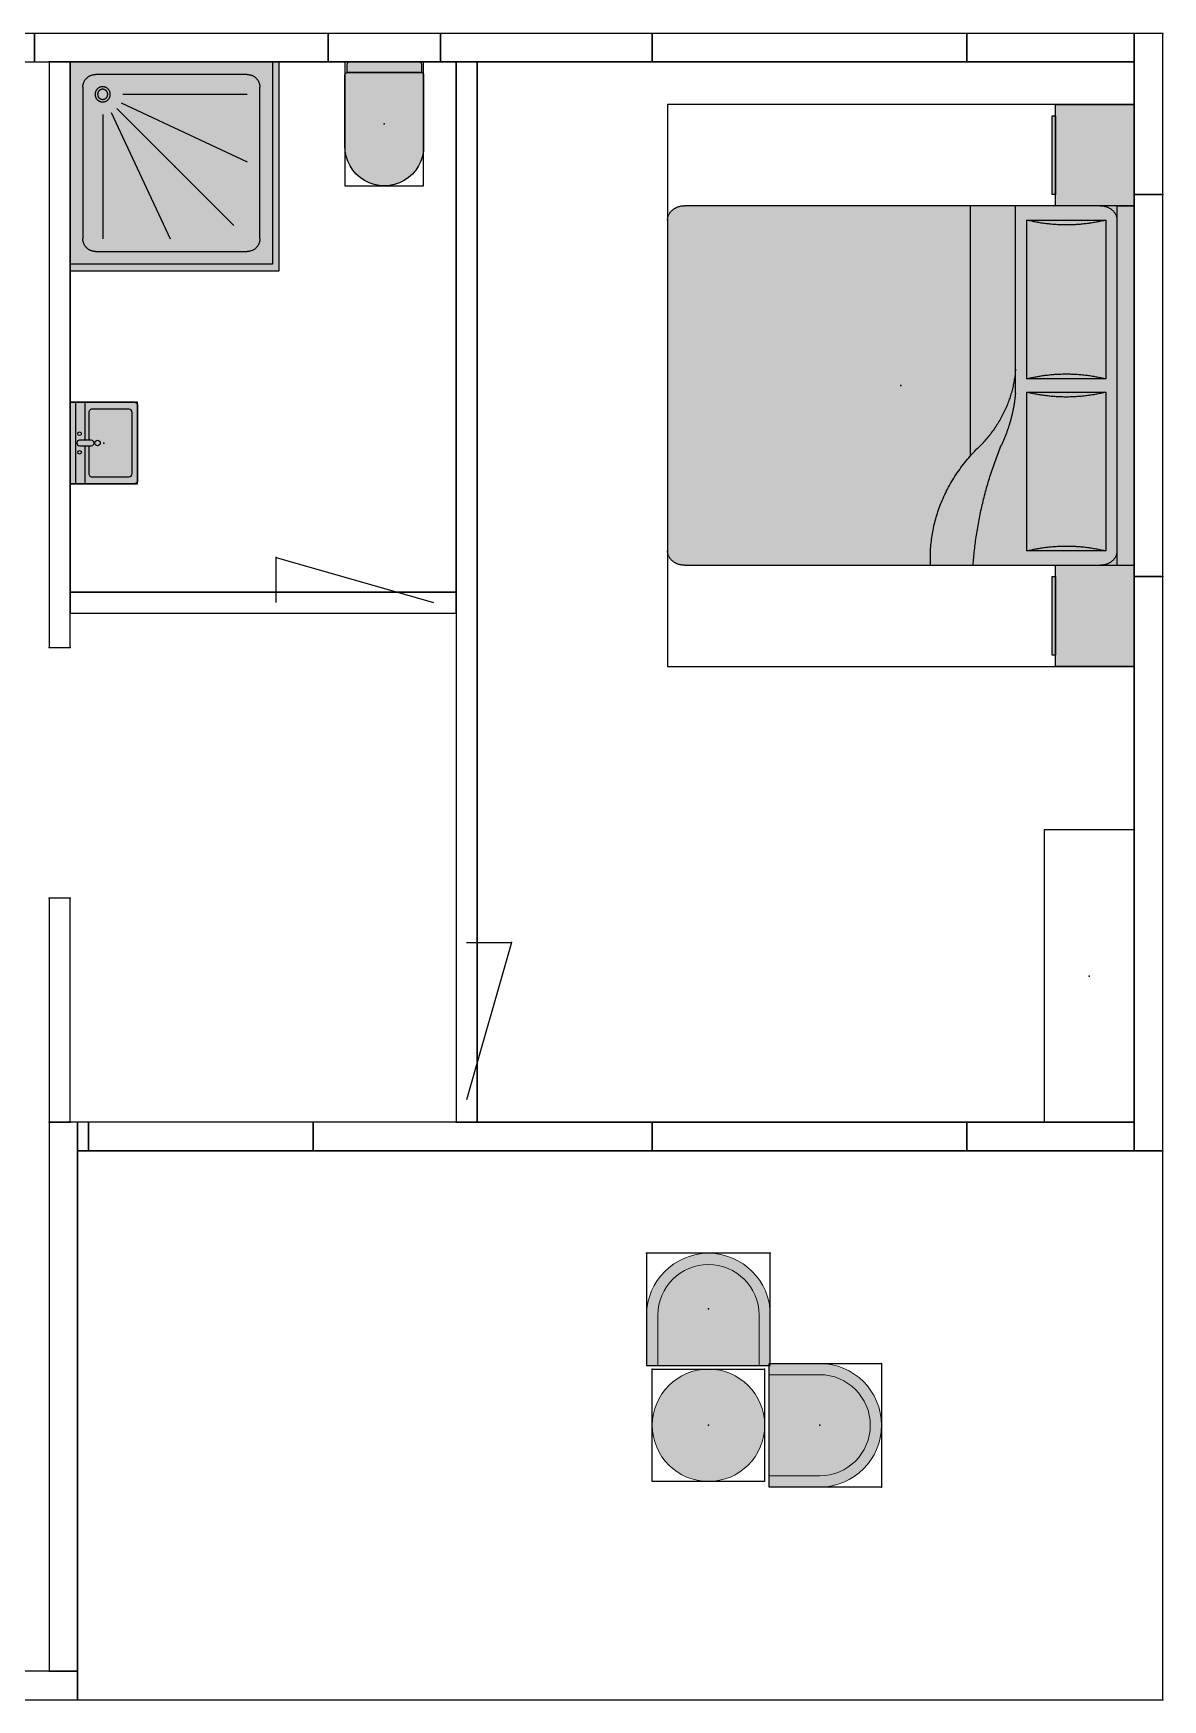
# Model space of a CAD drawing. Header units: millimetres. Extents: x 0 to 11390, y 0 to 7415.
# Drawn here: x 6365 to 11390, y 0 to 7415 of the extents above; entities that cross this region are included whole.
import ezdxf

# ---------------------------------------------------------------- set-up
doc = ezdxf.new("R2010")
doc.units = ezdxf.units.MM
for name, color, linetype, true_color in [('Doors', 96, 'Continuous', 0x007f00), ('Furniture', 37, 'Continuous', 0x75664f), ('FurnitureRefRec', 254, 'Continuous', 0xd5d5d5), ('PT Top Left Furniture', 211, 'Continuous', 0xff7fff), ('PT Top Right', 96, 'Continuous', 0x007f00), ('PT Top Right Furniture', 200, 'Continuous', 0xbf3fff), ('Walls', 1, 'Continuous', 0xff0000)]:
    doc.layers.add(name, color=color, linetype=linetype, true_color=true_color)
for name, color, linetype in [('Rooms$Bath Room', 7, 'Continuous'), ('Rooms$Bed Room', 7, 'Continuous'), ('Rooms$Living Room', 7, 'Continuous'), ('Rooms$Terrace', 7, 'Continuous'), ('Windows', 7, 'Continuous')]:
    doc.layers.add(name, color=color, linetype=linetype)

# ---------------------------------------------------------------- blocks, each defined once
blk = doc.blocks.new('Chair')
at = {"layer": 'Furniture', "true_color": 0xffffff}
blk.add_hatch(color=7, dxfattribs=at).paths.add_polyline_path([(500, 0), (500, 225), (499.8, 234.5), (499.3, 244), (498.5, 253.4), (497.4, 262.9), (495.9, 272.2), (494.1, 281.6), (492, 290.8), (489.6, 300), (486.8, 309.1), (483.8, 318.1), (480.4, 326.9), (476.7, 335.7), (472.8, 344.3), (468.5, 352.8), (463.9, 361.1), (459.1, 369.3), (454, 377.3), (448.6, 385.1), (442.9, 392.7), (437, 400.1), (430.8, 407.4), (424.4, 414.4), (417.8, 421.1), (410.9, 427.7), (403.8, 434), (396.5, 440), (388.9, 445.8), (381.2, 451.3), (373.3, 456.6), (365.2, 461.6), (357, 466.3), (348.6, 470.7), (340, 474.8), (331.3, 478.6), (322.5, 482.1), (313.6, 485.3), (304.5, 488.2), (295.4, 490.8), (286.2, 493.1), (276.9, 495.1), (267.6, 496.7), (258.1, 498), (248.7, 499), (239.2, 499.6), (229.7, 500), (220.3, 500), (210.8, 499.6), (201.3, 499), (191.9, 498), (182.4, 496.7), (173.1, 495.1), (163.8, 493.1), (154.6, 490.8), (145.5, 488.2), (136.4, 485.3), (127.5, 482.1), (118.7, 478.6), (110, 474.8), (101.4, 470.7), (93, 466.3), (84.8, 461.6), (76.7, 456.6), (68.8, 451.3), (61.1, 445.8), (53.5, 440), (46.2, 434), (39.1, 427.7), (32.2, 421.1), (25.6, 414.4), (19.2, 407.4), (13, 400.1), (7.1, 392.7), (1.4, 385.1), (-4, 377.3), (-9.1, 369.3), (-13.9, 361.1), (-18.5, 352.8), (-22.8, 344.3), (-26.7, 335.7), (-30.4, 326.9), (-33.8, 318.1), (-36.8, 309.1), (-39.6, 300), (-42, 290.8), (-44.1, 281.6), (-45.9, 272.2), (-47.4, 262.9), (-48.5, 253.4), (-49.3, 244), (-49.8, 234.5), (-50, 225), (-50, 0)], flags=0)
at = {"layer": 'Furniture', "linetype": 'Continuous', "lineweight": 13}
for p, q in [((0, 225), (0, 0)), ((450, 0), (450, 225)), ((0, 0), (450, 0))]:
    blk.add_line(p, q, dxfattribs=at)
for points in [[(-50, 225), (-50, 0)], [(500, 0), (500, 225)]]:
    blk.add_lwpolyline(points, dxfattribs=at)
for radius in [275, 225]:
    blk.add_arc((225, 225), radius, 0, 180, dxfattribs=at)
at = {"layer": 'FurnitureRefRec'}
blk.add_lwpolyline([(500, 500), (-50, 500), (-50, 0), (500, 0)], close=True, dxfattribs=at)
at = {"layer": 'PT Top Left Furniture'}
blk.add_point((-50, 500), dxfattribs=at)
at = {"layer": 'PT Top Right Furniture'}
blk.add_point((500, 500), dxfattribs=at)
blk = doc.blocks.new('Coffee Table')
at = {"layer": 'Furniture', "true_color": 0xffffff}
blk.add_hatch(color=7, dxfattribs=at).paths.add_polyline_path([(0, 250), (-8.6, 249.9), (-17.2, 249.4), (-25.8, 248.7), (-34.4, 247.6), (-42.9, 246.3), (-51.4, 244.7), (-59.8, 242.7), (-68.2, 240.5), (-76.4, 238), (-84.6, 235.2), (-92.7, 232.2), (-100.6, 228.9), (-108.5, 225.2), (-116.2, 221.4), (-123.8, 217.2), (-131.2, 212.8), (-138.4, 208.2), (-145.5, 203.3), (-152.5, 198.1), (-159.2, 192.7), (-165.8, 187.1), (-172.1, 181.3), (-178.3, 175.2), (-184.2, 169), (-190, 162.5), (-195.5, 155.9), (-200.7, 149), (-205.7, 142), (-210.5, 134.8), (-215.1, 127.5), (-219.3, 120), (-223.3, 112.3), (-227.1, 104.6), (-230.6, 96.7), (-233.8, 88.7), (-236.7, 80.5), (-239.3, 72.3), (-241.7, 64), (-243.7, 55.6), (-245.5, 47.2), (-247, 38.7), (-248.2, 30.1), (-249.1, 21.6), (-249.7, 12.9), (-250, 4.3), (-250, -4.3), (-249.7, -12.9), (-249.1, -21.6), (-248.2, -30.1), (-247, -38.7), (-245.5, -47.2), (-243.7, -55.6), (-241.7, -64), (-239.3, -72.3), (-236.7, -80.5), (-233.8, -88.7), (-230.6, -96.7), (-227.1, -104.6), (-223.3, -112.3), (-219.3, -120), (-215.1, -127.5), (-210.5, -134.8), (-205.7, -142), (-200.7, -149), (-195.5, -155.9), (-190, -162.5), (-184.2, -169), (-178.3, -175.2), (-172.1, -181.3), (-165.8, -187.1), (-159.2, -192.7), (-152.5, -198.1), (-145.5, -203.3), (-138.4, -208.2), (-131.2, -212.8), (-123.8, -217.2), (-116.2, -221.4), (-108.5, -225.2), (-100.6, -228.9), (-92.7, -232.2), (-84.6, -235.2), (-76.4, -238), (-68.2, -240.5), (-59.8, -242.7), (-51.4, -244.7), (-42.9, -246.3), (-34.4, -247.6), (-25.8, -248.7), (-17.2, -249.4), (-8.6, -249.9), (0, -250), (8.6, -249.9), (17.2, -249.4), (25.8, -248.7), (34.4, -247.6), (42.9, -246.3), (51.4, -244.7), (59.8, -242.7), (68.2, -240.5), (76.4, -238), (84.6, -235.2), (92.7, -232.2), (100.6, -228.9), (108.5, -225.2), (116.2, -221.4), (123.8, -217.2), (131.2, -212.8), (138.4, -208.2), (145.5, -203.3), (152.5, -198.1), (159.2, -192.7), (165.8, -187.1), (172.1, -181.3), (178.3, -175.2), (184.2, -169), (190, -162.5), (195.5, -155.9), (200.7, -149), (205.7, -142), (210.5, -134.8), (215.1, -127.5), (219.3, -120), (223.3, -112.3), (227.1, -104.6), (230.6, -96.7), (233.8, -88.7), (236.7, -80.5), (239.3, -72.3), (241.7, -64), (243.7, -55.6), (245.5, -47.2), (247, -38.7), (248.2, -30.1), (249.1, -21.6), (249.7, -12.9), (250, -4.3), (250, 4.3), (249.7, 12.9), (249.1, 21.6), (248.2, 30.1), (247, 38.7), (245.5, 47.2), (243.7, 55.6), (241.7, 64), (239.3, 72.3), (236.7, 80.5), (233.8, 88.7), (230.6, 96.7), (227.1, 104.6), (223.3, 112.3), (219.3, 120), (215.1, 127.5), (210.5, 134.8), (205.7, 142), (200.7, 149), (195.5, 155.9), (190, 162.5), (184.2, 169), (178.3, 175.2), (172.1, 181.3), (165.8, 187.1), (159.2, 192.7), (152.5, 198.1), (145.5, 203.3), (138.4, 208.2), (131.2, 212.8), (123.8, 217.2), (116.2, 221.4), (108.5, 225.2), (100.6, 228.9), (92.7, 232.2), (84.6, 235.2), (76.4, 238), (68.2, 240.5), (59.8, 242.7), (51.4, 244.7), (42.9, 246.3), (34.4, 247.6), (25.8, 248.7), (17.2, 249.4), (8.6, 249.9)], flags=0)
at = {"layer": 'Furniture', "linetype": 'Continuous', "lineweight": 13}
for start, end in [(90, 270), (270, 90)]:
    blk.add_arc((0, 0), 250, start, end, dxfattribs=at)
at = {"layer": 'FurnitureRefRec'}
blk.add_lwpolyline([(250, -250), (-250, -250), (-250, 250), (250, 250)], close=True, dxfattribs=at)
at = {"layer": 'PT Top Left Furniture'}
blk.add_point((-250, 250), dxfattribs=at)
at = {"layer": 'PT Top Right Furniture'}
blk.add_point((250, 250), dxfattribs=at)
blk = doc.blocks.new('Bedopstelling Groot')
at = {"layer": 'Furniture', "true_color": 0xffffff}
for points in [[(-800, 1038.1), (-800, 688.1), (-1250, 688.1), (-1250, 1038.1)], [(-800, -962.8), (-800, -964.5), (-799.9, -966.2), (-799.9, -967.9), (-799.7, -969.6), (-799.6, -971.3), (-799.4, -973), (-799.2, -974.8), (-798.9, -976.5), (-798.6, -978.2), (-798.3, -980), (-797.9, -981.8), (-797.5, -983.5), (-797.1, -985.3), (-796.6, -987), (-796.1, -988.8), (-795.5, -990.5), (-794.9, -992.2), (-794.2, -994), (-793.6, -995.7), (-792.8, -997.4), (-792.1, -999.1), (-791.3, -1000.7), (-790.4, -1002.4), (-789.5, -1004), (-788.6, -1005.6), (-787.7, -1007.2), (-786.7, -1008.7), (-785.6, -1010.3), (-784.6, -1011.8), (-783.5, -1013.2), (-782.4, -1014.6), (-781.2, -1016), (-780, -1017.4), (-778.8, -1018.7), (-777.6, -1020), (-776.3, -1021.3), (-775, -1022.5), (-773.7, -1023.6), (-772.3, -1024.7), (-770.9, -1025.8), (-769.6, -1026.9), (-768.2, -1027.8), (-766.7, -1028.8), (-765.3, -1029.7), (-763.9, -1030.5), (-762.4, -1031.3), (-760.9, -1032.1), (-759.5, -1032.8), (-758, -1033.5), (-756.5, -1034.1), (-755, -1034.7), (-753.5, -1035.2), (-752, -1035.7), (-750.5, -1036.1), (-749, -1036.5), (-747.5, -1036.8), (-746, -1037.1), (-744.5, -1037.4), (-743.1, -1037.6), (-741.6, -1037.8), (-740.1, -1037.9), (-738.7, -1038), (-737.3, -1038.1), (-735.8, -1038.1), (735.8, -1038.1), (737.3, -1038.1), (738.7, -1038), (740.1, -1037.9), (741.6, -1037.8), (743.1, -1037.6), (744.5, -1037.4), (746, -1037.1), (747.5, -1036.8), (749, -1036.5), (750.5, -1036.1), (752, -1035.7), (753.5, -1035.2), (755, -1034.7), (756.5, -1034.1), (758, -1033.5), (759.5, -1032.8), (760.9, -1032.1), (762.4, -1031.3), (763.9, -1030.5), (765.3, -1029.7), (766.7, -1028.8), (768.2, -1027.8), (769.6, -1026.9), (770.9, -1025.8), (772.3, -1024.7), (773.7, -1023.6), (775, -1022.5), (776.3, -1021.3), (777.6, -1020), (778.8, -1018.7), (780, -1017.4), (781.2, -1016), (782.4, -1014.6), (783.5, -1013.2), (784.6, -1011.8), (785.6, -1010.3), (786.7, -1008.7), (787.7, -1007.2), (788.6, -1005.6), (789.5, -1004), (790.4, -1002.4), (791.3, -1000.7), (792.1, -999.1), (792.8, -997.4), (793.6, -995.7), (794.2, -994), (794.9, -992.2), (795.5, -990.5), (796.1, -988.8), (796.6, -987), (797.1, -985.3), (797.5, -983.5), (797.9, -981.8), (798.3, -980), (798.6, -978.2), (798.9, -976.5), (799.2, -974.8), (799.4, -973), (799.6, -971.3), (799.7, -969.6), (799.9, -967.9), (799.9, -966.2), (800, -964.5), (800, -962.8), (800, 1038.1), (-800, 1038.1), (-800, 961.9)], [(1250, 1038.1), (1250, 688.1), (800, 688.1), (800, 1038.1)], [(-850, 688.1), (-850, 673.1), (-1200, 673.1), (-1200, 688.1)], [(1200, 688.1), (1200, 673.1), (850, 673.1), (850, 688.1)]]:
    blk.add_hatch(color=7, dxfattribs=at).paths.add_polyline_path(points, flags=0)
at = {"layer": 'Furniture', "color": 37, "true_color": 0x766750}
for p, q in [((-800, 961.9), (-800, 1038.1)), ((800, 1038.1), (-800, 1038.1)), ((800, 961.9), (800, 1038.1)), ((800, 961.9), (-800, 961.9)), ((-735.8, 911.7), (-30, 911.7)), ((-735.8, 560.3), (-735.8, 911.7)), ((-30, 911.7), (-30, 560.3)), ((30, 911.7), (735.8, 911.7)), ((30, 560.3), (30, 911.7)), ((735.8, 911.7), (735.8, 560.3)), ((-800, 886.6), (-800, -962.8)), ((800, -962.8), (800, 886.6)), ((-30, 560.3), (-735.8, 560.3)), ((735.8, 560.3), (30, 560.3)), ((34.2, 510.1), (-800, 510.1)), ((308, 309.3), (-800, 309.3)), ((-735.8, -1038.1), (735.8, -1038.1))]:
    blk.add_line(p, q, dxfattribs=at)
for points in [[(-800, 1038.1), (-800, 688.1), (-1250, 688.1), (-1250, 1038.1)], [(1250, 1038.1), (1250, 688.1), (800, 688.1), (800, 1038.1)], [(-850, 688.1), (-850, 673.1), (-1200, 673.1), (-1200, 688.1)], [(1200, 688.1), (1200, 673.1), (850, 673.1), (850, 688.1)]]:
    blk.add_lwpolyline(points, close=True, dxfattribs=at)
for points, weights in [([(-800, 886.6), (-800, 961.9), (-735.8, 961.9)], [1, 0.707106781186, 1]), ([(-735.8, 911.7), (-692.2, 736), (-735.8, 560.3)], [1, 0.959999998575, 1]), ([(-30, 560.3), (-73.6, 736), (-30, 911.7)], [1, 0.959999998575, 1]), ([(30, 911.7), (73.6, 736), (30, 560.3)], [1, 0.959999998575, 1]), ([(735.8, 560.3), (692.2, 736), (735.8, 911.7)], [1, 0.959999998575, 1]), ([(735.8, 961.9), (800, 961.9), (800, 886.6)], [1, 0.707106781186, 1]), ([(-72.8, 510.1), (133.4, 496.7), (286.7, 334.4)], [1, 0.942933891278, 1]), ([(34.2, 510.1), (153.8, 499.5), (265.3, 447.3)], [1, 0.988393644073, 1]), ([(800, 321.8), (525.2, 340.8), (265.3, 447.3)], [1, 0.990404896115, 1]), ([(800, 132.1), (510.3, 117.7), (286.7, 334.4)], [1, 0.933646644704, 1]), ([(-735.8, -1038.1), (-800, -1038.1), (-800, -962.8)], [1, 0.707106781186, 1]), ([(800, -962.8), (800, -1038.1), (735.8, -1038.1)], [1, 0.707106781187, 1])]:
    blk.add_rational_spline(points, weights, degree=2, dxfattribs=at)
at = {"layer": 'FurnitureRefRec'}
blk.add_lwpolyline([(-1250, -1038.1), (1250, -1038.1), (1250, 1038.1), (-1250, 1038.1)], close=True, dxfattribs=at)
at = {"layer": 'PT Top Left Furniture'}
blk.add_point((-1250, 1038.1), dxfattribs=at)
at = {"layer": 'PT Top Right Furniture'}
blk.add_point((1250, 1038.1), dxfattribs=at)
blk = doc.blocks.new('Toilet')
at = {"layer": 'Furniture', "true_color": 0xffffff}
for points in [[(227.8, 165), (227.8, -165), (227.8, -165.3), (227.8, -165.7), (227.8, -166), (227.7, -166.4), (227.7, -166.7), (227.6, -167), (227.5, -167.4), (227.4, -167.7), (227.3, -168), (227.2, -168.3), (227.1, -168.7), (227, -169), (226.8, -169.3), (226.7, -169.6), (226.5, -169.9), (226.4, -170.2), (226.2, -170.5), (226, -170.8), (225.8, -171), (225.6, -171.3), (225.3, -171.6), (225.1, -171.8), (224.9, -172.1), (224.6, -172.3), (224.4, -172.5), (224.1, -172.8), (223.9, -173), (223.6, -173.2), (223.3, -173.4), (223, -173.5), (222.7, -173.7), (222.4, -173.9), (222.1, -174), (221.8, -174.2), (221.5, -174.3), (221.2, -174.4), (220.8, -174.5), (220.5, -174.6), (220.2, -174.7), (219.8, -174.8), (219.5, -174.9), (219.2, -174.9), (218.8, -174.9), (218.5, -175), (218.1, -175), (217.8, -175), (-98.2, -175), (-104.3, -175), (-110.4, -174.8), (-116.5, -174.3), (-122.6, -173.7), (-128.6, -172.8), (-134.6, -171.7), (-140.6, -170.4), (-146.5, -169), (-152.3, -167.3), (-158.1, -165.4), (-163.9, -163.3), (-169.5, -161), (-175.1, -158.5), (-180.5, -155.8), (-185.9, -152.9), (-191.2, -149.9), (-196.4, -146.6), (-201.4, -143.2), (-206.3, -139.6), (-211.1, -135.8), (-215.8, -131.9), (-220.3, -127.8), (-224.7, -123.6), (-228.9, -119.2), (-233, -114.7), (-236.9, -110), (-240.7, -105.2), (-244.3, -100.2), (-247.7, -95.2), (-250.9, -90), (-253.9, -84.7), (-256.8, -79.3), (-259.5, -73.8), (-261.9, -68.3), (-264.2, -62.6), (-266.3, -56.9), (-268.2, -51.1), (-269.9, -45.2), (-271.3, -39.3), (-272.6, -33.3), (-273.7, -27.3), (-274.5, -21.3), (-275.1, -15.2), (-275.6, -9.1), (-275.8, -3), (-275.8, 3), (-275.6, 9.1), (-275.1, 15.2), (-274.5, 21.3), (-273.7, 27.3), (-272.6, 33.3), (-271.3, 39.3), (-269.9, 45.2), (-268.2, 51.1), (-266.3, 56.9), (-264.2, 62.6), (-261.9, 68.3), (-259.5, 73.8), (-256.8, 79.3), (-253.9, 84.7), (-250.9, 90), (-247.7, 95.2), (-244.3, 100.2), (-240.7, 105.2), (-236.9, 110), (-233, 114.7), (-228.9, 119.2), (-224.7, 123.6), (-220.3, 127.8), (-215.8, 131.9), (-211.1, 135.8), (-206.3, 139.6), (-201.4, 143.2), (-196.4, 146.6), (-191.2, 149.9), (-185.9, 152.9), (-180.5, 155.8), (-175.1, 158.5), (-169.5, 161), (-163.9, 163.3), (-158.1, 165.4), (-152.3, 167.3), (-146.5, 169), (-140.6, 170.4), (-134.6, 171.7), (-128.6, 172.8), (-122.6, 173.7), (-116.5, 174.3), (-110.4, 174.8), (-104.3, 175), (-98.2, 175), (217.8, 175), (218.1, 175), (218.5, 175), (218.8, 174.9), (219.2, 174.9), (219.5, 174.9), (219.8, 174.8), (220.2, 174.7), (220.5, 174.6), (220.8, 174.5), (221.2, 174.4), (221.5, 174.3), (221.8, 174.2), (222.1, 174), (222.4, 173.9), (222.7, 173.7), (223, 173.5), (223.3, 173.4), (223.6, 173.2), (223.9, 173), (224.1, 172.8), (224.4, 172.5), (224.6, 172.3), (224.9, 172.1), (225.1, 171.8), (225.3, 171.6), (225.6, 171.3), (225.8, 171), (226, 170.8), (226.2, 170.5), (226.4, 170.2), (226.5, 169.9), (226.7, 169.6), (226.8, 169.3), (227, 169), (227.1, 168.7), (227.2, 168.3), (227.3, 168), (227.4, 167.7), (227.5, 167.4), (227.6, 167), (227.7, 166.7), (227.7, 166.4), (227.8, 166), (227.8, 165.7), (227.8, 165.3)], [(227.8, 165), (265.8, 165), (266.1, 165), (266.5, 165), (266.8, 164.9), (267.2, 164.9), (267.5, 164.9), (267.8, 164.8), (268.2, 164.7), (268.5, 164.6), (268.8, 164.5), (269.2, 164.4), (269.5, 164.3), (269.8, 164.2), (270.1, 164), (270.4, 163.9), (270.7, 163.7), (271, 163.5), (271.3, 163.4), (271.6, 163.2), (271.9, 163), (272.1, 162.8), (272.4, 162.5), (272.6, 162.3), (272.9, 162.1), (273.1, 161.8), (273.3, 161.6), (273.6, 161.3), (273.8, 161), (274, 160.8), (274.2, 160.5), (274.4, 160.2), (274.5, 159.9), (274.7, 159.6), (274.8, 159.3), (275, 159), (275.1, 158.7), (275.2, 158.3), (275.3, 158), (275.4, 157.7), (275.5, 157.4), (275.6, 157), (275.7, 156.7), (275.7, 156.4), (275.8, 156), (275.8, 155.7), (275.8, 155.3), (275.8, 155), (275.8, -155), (275.8, -155.3), (275.8, -155.7), (275.8, -156), (275.7, -156.4), (275.7, -156.7), (275.6, -157), (275.5, -157.4), (275.4, -157.7), (275.3, -158), (275.2, -158.3), (275.1, -158.7), (275, -159), (274.8, -159.3), (274.7, -159.6), (274.5, -159.9), (274.4, -160.2), (274.2, -160.5), (274, -160.8), (273.8, -161), (273.6, -161.3), (273.3, -161.6), (273.1, -161.8), (272.9, -162.1), (272.6, -162.3), (272.4, -162.5), (272.1, -162.8), (271.9, -163), (271.6, -163.2), (271.3, -163.4), (271, -163.5), (270.7, -163.7), (270.4, -163.9), (270.1, -164), (269.8, -164.2), (269.5, -164.3), (269.2, -164.4), (268.8, -164.5), (268.5, -164.6), (268.2, -164.7), (267.8, -164.8), (267.5, -164.9), (267.2, -164.9), (266.8, -164.9), (266.5, -165), (266.1, -165), (265.8, -165), (227.8, -165)]]:
    blk.add_hatch(color=7, dxfattribs=at).paths.add_polyline_path(points, flags=0)
at = {"layer": 'Furniture', "color": 37, "true_color": 0x766750}
for p, q in [((-98.2, 175), (217.8, 175)), ((227.8, 165), (265.8, 165)), ((227.8, -165), (227.8, 165)), ((227.8, 165), (227.8, -165)), ((275.8, 155), (275.8, -155)), ((217.8, -175), (-98.2, -175)), ((265.8, -165), (227.8, -165))]:
    blk.add_line(p, q, dxfattribs=at)
at = {"layer": 'Furniture', "color": 37, "true_color": 0x766750, "extrusion": (0, 0, -1)}
for centre, radius, start, end in [((100.8, 0), 175, 269.15835, 90.84165), ((-217.8, 165), 10, 90, 180), ((-265.8, 155), 10, 90, 180), ((-217.8, -165), 10, 180, 270), ((-265.8, -155), 10, 180, 270)]:
    blk.add_arc(centre, radius, start, end, dxfattribs=at)
at = {"layer": 'FurnitureRefRec'}
blk.add_lwpolyline([(-275.8, -175), (275.8, -175), (275.8, 175), (-275.8, 175)], close=True, dxfattribs=at)
at = {"layer": 'PT Top Left Furniture'}
blk.add_point((275.8, 175), dxfattribs=at)
at = {"layer": 'PT Top Right Furniture'}
blk.add_point((275.8, -175), dxfattribs=at)
blk = doc.blocks.new('Wastafel')
at = {"layer": 'Furniture', "true_color": 0xffffff}
blk.add_hatch(color=7, dxfattribs=at).paths.add_polyline_path([(134.7, 182.3), (135.3, 182.2), (135.8, 182.1), (136.4, 182.1), (136.9, 182), (137.5, 181.8), (138, 181.7), (138.5, 181.5), (139.1, 181.4), (139.6, 181.2), (140.1, 180.9), (140.6, 180.7), (141.1, 180.5), (141.6, 180.2), (142.1, 179.9), (142.5, 179.6), (143, 179.3), (143.4, 179), (143.9, 178.7), (144.3, 178.3), (144.7, 177.9), (145.1, 177.5), (145.5, 177.1), (145.9, 176.7), (146.2, 176.3), (146.6, 175.9), (146.9, 175.4), (147.2, 175), (147.5, 174.5), (147.8, 174), (148, 173.5), (148.3, 173), (148.5, 172.5), (148.7, 172), (148.9, 171.5), (149.1, 171), (149.2, 170.5), (149.4, 169.9), (149.5, 169.4), (149.6, 168.8), (149.7, 168.3), (149.8, 167.7), (149.8, 167.2), (149.8, 166.6), (149.8, 166.1), (149.8, -166.1), (149.8, -166.6), (149.8, -167.2), (149.8, -167.7), (149.7, -168.3), (149.6, -168.8), (149.5, -169.4), (149.4, -169.9), (149.2, -170.5), (149.1, -171), (148.9, -171.5), (148.7, -172), (148.5, -172.5), (148.3, -173), (148, -173.5), (147.8, -174), (147.5, -174.5), (147.2, -175), (146.9, -175.4), (146.6, -175.9), (146.2, -176.3), (145.9, -176.7), (145.5, -177.1), (145.1, -177.5), (144.7, -177.9), (144.3, -178.3), (143.9, -178.7), (143.4, -179), (143, -179.3), (142.5, -179.6), (142.1, -179.9), (141.6, -180.2), (141.1, -180.5), (140.6, -180.7), (140.1, -180.9), (139.6, -181.2), (139.1, -181.4), (138.5, -181.5), (138, -181.7), (137.5, -181.8), (136.9, -182), (136.4, -182.1), (135.8, -182.1), (135.3, -182.2), (134.7, -182.3), (-149.9, -182.3), (-149.9, 182.3)], flags=0)
at = {"layer": 'Furniture', "color": 37, "true_color": 0x766750}
for p, q in [((-67.2, 135), (-67.2, 12.1)), ((-56.2, 12.1), (-108.5, 12.1)), ((-108.5, -12.2), (-56.2, -12.2)), ((-67.2, -12.2), (-67.2, -135))]:
    blk.add_line(p, q, dxfattribs=at)
for points in [[(134.7, -182.3), (-149.9, -182.3), (-149.9, 182.3), (134.7, 182.3)], [(-125.5, -182.3), (-125.5, 182.3)], [(-83.4, 12.1), (-83.4, 182.3)], [(110.4, 151.1), (-49.9, 151.1)], [(149.8, 166.1), (149.8, -166.1)], [(125.5, -135), (125.5, 135)], [(-83.4, -182.3), (-83.4, -12.2)], [(-49.9, -151.1), (110.4, -151.1)]]:
    blk.add_lwpolyline(points, dxfattribs=at)
for centre, radius in [((-108.5, 41.3), 8.1), ((-28.3, 0), 12.2), ((-108.5, -41.3), 8.1)]:
    blk.add_circle(centre, radius, dxfattribs=at)
for centre, radius, start, end in [((-51, 135), 16.2, 86.13454, 180), ((109.3, 135), 16.2, 0, 86.13454), ((-108.5, 0), 12.2, 90.00094, 269.99906), ((-56.2, 0), 12.2, 270, 90), ((-51, -135), 16.2, 180, 273.86546), ((109.3, -135), 16.2, 273.86546, 0)]:
    blk.add_arc(centre, radius, start, end, dxfattribs=at)
at = {"layer": 'Furniture', "color": 37, "true_color": 0x766750, "extrusion": (0, 0, -1)}
for centre, start, end in [((-133.7, 166.1), 93.86546, 180), ((-133.7, -166.1), 180, 266.13454)]:
    blk.add_arc(centre, 16.2, start, end, dxfattribs=at)
at = {"layer": 'FurnitureRefRec'}
blk.add_lwpolyline([(-149.9, -182.3), (149.8, -182.3), (149.8, 182.3), (-149.9, 182.3)], close=True, dxfattribs=at)
at = {"layer": 'PT Top Left Furniture'}
blk.add_point((-149.9, -182.3), dxfattribs=at)
at = {"layer": 'PT Top Right Furniture'}
blk.add_point((-149.9, 182.3), dxfattribs=at)
blk = doc.blocks.new('Douche')
at = {"layer": 'Furniture', "true_color": 0xffffff}
blk.add_hatch(color=7, dxfattribs=at).paths.add_polyline_path([(-465, 465), (-465, -465), (465, -465), (465, 465)], flags=0)
at = {"layer": 'Furniture', "color": 37, "true_color": 0x766750}
for p, q in [((-465, -465), (-465, 435)), ((-465, 435), (435, 435)), ((322.5, 378.7), (-352.5, 378.7)), ((435, 435), (435, -465)), ((-408.8, 322.5), (-408.8, -352.5)), ((-320.7, -230.7), (-320.7, 322.5)), ((-282.6, -239.1), (-20.8, 322.5)), ((378.7, -352.5), (378.7, 322.5)), ((-257, -257), (263.4, 263.4)), ((-239.1, -282.6), (322.5, -20.8)), ((-230.7, -320.7), (322.5, -320.7)), ((-352.5, -408.8), (322.5, -408.8)), ((-465, -465), (435, -465))]:
    blk.add_line(p, q, dxfattribs=at)
for points in [[(465, 465), (-465, 465)], [(465, -465), (465, 465)]]:
    blk.add_lwpolyline(points, dxfattribs=at)
for points, weights in [([(-408.8, 322.5), (-408.8, 378.7), (-352.5, 378.7)], [1, 0.707106781187, 1]), ([(322.5, 378.7), (378.7, 378.7), (378.7, 322.5)], [1, 0.707106780956, 1]), ([(-352.5, -408.8), (-408.8, -408.8), (-408.8, -352.5)], [1, 0.707106781187, 1]), ([(378.7, -352.5), (378.7, -408.8), (322.5, -408.8)], [1, 0.707106781187, 1])]:
    blk.add_rational_spline(points, weights, degree=2, dxfattribs=at)
for points, knots in [([(-320.7, -286.9), (-286.9, -286.9), (-286.9, -320.7), (-286.9, -354.4), (-320.7, -354.4), (-354.4, -354.4), (-354.4, -320.7), (-354.4, -286.9), (-320.7, -286.9)], [0, 0, 0, 0.0530144, 0.0530144, 0.1060288, 0.1060288, 0.1590431, 0.1590431, 0.2120575, 0.2120575, 0.2120575]), ([(-320.7, -298.2), (-298.2, -298.2), (-298.2, -320.7), (-298.2, -343.2), (-320.7, -343.2), (-343.2, -343.2), (-343.2, -320.7), (-343.2, -298.2), (-320.7, -298.2)], [0, 0, 0, 0.0353429, 0.0353429, 0.0706858, 0.0706858, 0.1060288, 0.1060288, 0.1413717, 0.1413717, 0.1413717])]:
    blk.add_rational_spline(points, [1, 0.707106781187, 1, 0.707106781187, 1, 0.707106781187, 1, 0.707106781187, 1], degree=2, knots=knots, dxfattribs=at)
at = {"layer": 'FurnitureRefRec'}
blk.add_lwpolyline([(-465, -465), (465, -465), (465, 465), (-465, 465)], close=True, dxfattribs=at)
at = {"layer": 'PT Top Left Furniture'}
blk.add_point((-465, -465), dxfattribs=at)
at = {"layer": 'PT Top Right Furniture'}
blk.add_point((-465, 465), dxfattribs=at)

msp = doc.modelspace()

# ---------------------------------------------------------------- linework, layer by layer
at = {"layer": 'Doors'}
for points in [[(7445.6, 4881.9), (7445.6, 5081.9), (8145.6, 4881.9)], [(8292.8, 3369.9), (8492.8, 3369.9), (8292.8, 2669.9)]]:
    msp.add_lwpolyline(points, dxfattribs=at)
at = {"layer": 'Furniture'}
msp.add_lwpolyline([(11262.9, 2570), (11262.9, 3870), (10862.9, 3870), (10862.9, 2570)], close=True, dxfattribs=at)
at = {"layer": 'PT Top Right'}
for p in [(6369.9, 7414.9), (7676.3, 7414.9), (8176.3, 7414.9), (9118.8, 7414.9), (10518.8, 7414.9), (11262.9, 7414.9), (11389.9, 7414.9), (6369.9, 7287.9), (6434.9, 7287.9), (6528.9, 7287.9), (7676.3, 7287.9), (8176.3, 7287.9), (8245.6, 7287.9), (8339.9, 7287.9), (9118.8, 7287.9), (10518.8, 7287.9), (11262.9, 7287.9), (7926.3, 7012.1), (6993.9, 6822.9), (11262.9, 6697.9), (11389.9, 6697.9), (10224.8, 5847.9), (6678.8, 5591.9), (7445.6, 5081.9), (11262.9, 4997.9), (11389.9, 4997.9), (6528.9, 4928.9), (8245.6, 4928.9), (6528.9, 4834.9), (8245.6, 4834.9), (6434.9, 4681.9), (6528.9, 4681.9), (6434.9, 3566.9), (6528.9, 3566.9), (8492.8, 3369.9), (11062.9, 3220), (6434.9, 2569.9), (6528.9, 2570), (6561.9, 2569.9), (6610, 2569), (7610, 2569), (8245.6, 2570), (8364.4, 2569.9), (9118.8, 2569), (10518.8, 2569), (11262.9, 2569.9), (6561.9, 2442), (6610, 2442), (7610, 2442), (9118.8, 2442), (10518.8, 2442), (11262.9, 2442), (11389.9, 2442), (9368.8, 1739.9), (9368.8, 1221), (9863.8, 1221), (6434.9, 127), (6561.9, 127), (6561.9, 0), (11389.9, 0)]:
    msp.add_point(p, dxfattribs=at)
at = {"layer": 'Rooms$Bath Room'}
msp.add_lwpolyline([(6528.9, 4928.9), (8245.6, 4928.9), (8245.6, 7287.9), (6528.9, 7287.9)], close=True, dxfattribs=at)
at = {"layer": 'Rooms$Bed Room'}
msp.add_lwpolyline([(8339.9, 2570), (11262.9, 2570), (11262.9, 7287.9), (8339.9, 7287.9)], close=True, dxfattribs=at)
at = {"layer": 'Rooms$Living Room'}
msp.add_lwpolyline([(1645.4, 4926.9), (1645.4, 7287.9), (6434.9, 7287.9), (6434.9, 4681.9), (6528.9, 4681.9), (6528.9, 4834.9), (8245.6, 4834.9), (8245.6, 2570), (6528.9, 2570), (6528.9, 3566.9), (6434.9, 3566.9), (6434.9, 127), (3107.5, 127), (3107.5, 4926.9)], close=True, dxfattribs=at)
at = {"layer": 'Rooms$Terrace'}
msp.add_lwpolyline([(6561.9, 0), (11389.9, 0), (11389.9, 2442), (6561.9, 2442)], close=True, dxfattribs=at)
at = {"layer": 'Walls'}
for points in [[(11262.9, 6697.9), (11389.9, 6697.9), (11389.9, 7414.9), (11262.9, 7414.9)], [(6528.9, 7287.9), (6434.9, 7287.9), (6434.9, 4681.9), (6528.9, 4681.9)], [(8245.6, 2570), (8339.9, 2570), (8339.9, 7287.9), (8245.6, 7287.9)], [(11262.9, 2442.9), (11389.9, 2442.9), (11389.9, 4997.9), (11262.9, 4997.9)], [(6528.9, 4834.9), (8245.6, 4834.9), (8245.6, 4928.9), (6528.9, 4928.9)], [(6528.9, 3566.9), (6434.9, 3566.9), (6434.9, 2569.9), (6528.9, 2569.9)], [(6434.9, 127), (6561.9, 127), (6561.9, 2569.9), (6434.9, 2569.9)], [(6561.9, 2442), (6610, 2442), (6610, 2569.9), (6561.9, 2569.9)], [(7610, 2442), (9118.8, 2442), (9118.8, 2569.9), (7610, 2569.9)], [(10518.8, 2442.9), (11262.9, 2442.9), (11262.9, 2569.9), (10518.8, 2569.9)], [(5790.8, 0), (6561.9, 0), (6561.9, 127), (5790.8, 127)]]:
    msp.add_lwpolyline(points, close=True, dxfattribs=at)
for points in [[(7676.3, 7414.9), (6369.9, 7414.9)], [(6369.9, 7414.9), (6369.9, 7287.9)], [(7676.3, 7287.9), (7676.3, 7414.9)], [(9118.8, 7414.9), (8176.3, 7414.9)], [(8176.3, 7414.9), (8176.3, 7287.9)], [(9118.8, 7287.9), (9118.8, 7414.9)], [(11262.9, 7414.9), (10518.8, 7414.9)], [(10518.8, 7414.9), (10518.8, 7287.9)], [(11262.9, 7287.9), (11262.9, 7414.9)], [(6369.9, 7287.9), (7676.3, 7287.9)], [(8176.3, 7287.9), (9118.8, 7287.9)], [(10518.8, 7287.9), (11262.9, 7287.9)]]:
    msp.add_open_spline(points, degree=1, dxfattribs=at)
at = {"layer": 'Windows'}
for points in [[(5369.9, 7287.9), (6369.9, 7287.9), (6369.9, 7414.9), (5369.9, 7414.9)], [(7676.3, 7287.9), (8176.3, 7287.9), (8176.3, 7414.9), (7676.3, 7414.9)], [(9118.8, 7287.9), (10518.8, 7287.9), (10518.8, 7414.9), (9118.8, 7414.9)], [(11389.9, 4997.9), (11389.9, 6697.9), (11262.9, 6697.9), (11262.9, 4997.9)], [(6610, 2442), (7610, 2442), (7610, 2569.9), (6610, 2569.9)], [(9118.8, 2442), (10518.8, 2442), (10518.8, 2569.9), (9118.8, 2569.9)]]:
    msp.add_lwpolyline(points, close=True, dxfattribs=at)

# ---------------------------------------------------------------- block references
at = {"layer": 'Furniture'}
for name, p, rotation in [('Douche', (6993.9, 6822.9), 270.0000000000002), ('Toilet', (7926.3, 7012.1), 90), ('Bedopstelling Groot', (10224.8, 5847.9), 270)]:
    msp.add_blockref(name, p, dxfattribs=dict(at, rotation=rotation))
msp.add_blockref('Wastafel', (6678.8, 5591.9), dxfattribs=at)
at = {"layer": 'Furniture', "linetype": 'Continuous', "lineweight": 13}
for name, p in [('Chair', (9143.8, 1486.5)), ('Coffee Table', (9368.8, 1221))]:
    msp.add_blockref(name, p, dxfattribs=at)
at = {"layer": 'Furniture', "linetype": 'Continuous', "lineweight": 13, "xscale": -1, "rotation": 270}
msp.add_blockref('Chair', (9638.8, 996), dxfattribs=at)

doc.saveas('drawing.dxf')
